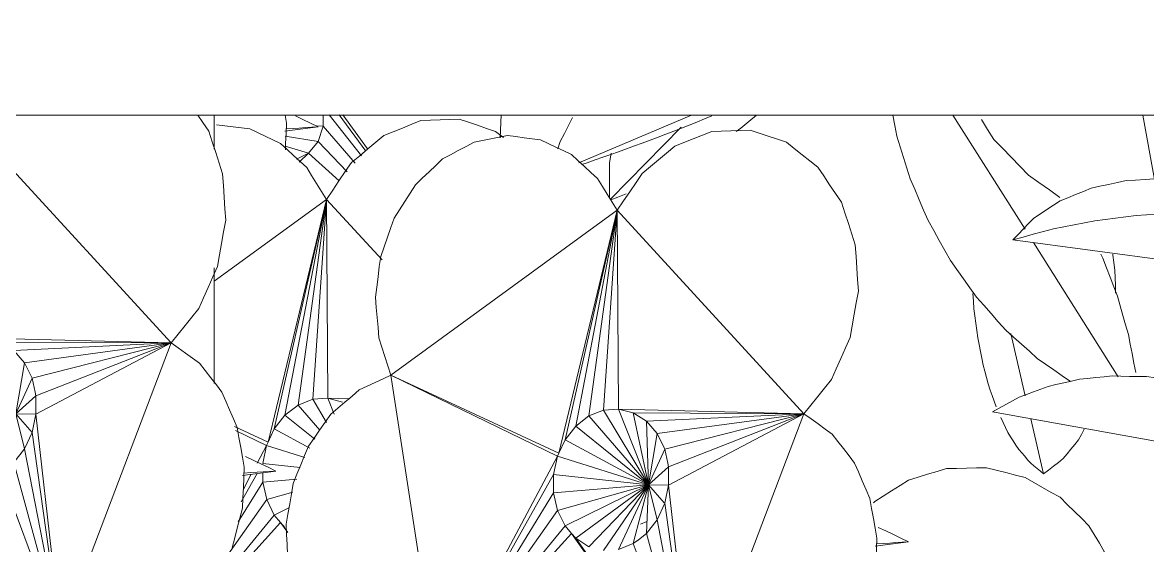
# Model space of a CAD drawing. Header units: metres. Extents: x -18.34 to -13.25, y -25.49 to -16.26.
# Drawn here: x -17.6827 to -17.5496, y -20.9622 to -20.9003 of the extents above; entities that cross this region are included whole.
import ezdxf

# ---------------------------------------------------------------- set-up
doc = ezdxf.new("R2010")
doc.units = ezdxf.units.M
for name, color, linetype, lineweight in [('Importações nas famílias', 7, 'Continuous', 5), ('Quadro estrutural', 7, 'Continuous', 5), ('Vegetação', 7, 'Continuous', 5)]:
    doc.layers.add(name, color=color, linetype=linetype, lineweight=lineweight)

# ---------------------------------------------------------------- blocks, each defined once
blk = doc.blocks.new('Planta_pergolado_12200 - plantas pergolado_skp_Component_17-V2618-Pavimento 02 - Executivo')
at = {"layer": 'Importações nas famílias', "color": 9}
for p, q in [((0.046919, 0.151849), (0.045603, 0.150338)), ((0.060939, 0.142316), (0.06039, 0.145919)), ((0.056471, 0.141601), (0.056658, 0.14529)), ((0.056743, 0.141382), (0.056895, 0.145348)), ((0.057426, 0.140833), (0.057463, 0.14544)), ((0.05845, 0.141262), (0.058292, 0.145574)), ((0.05965, 0.142048), (0.05931, 0.145739)), ((0.05845, 0.141262), (0.05965, 0.142048)), ((0.05965, 0.142048), (0.060939, 0.142316)), ((0.061616, 0.13986), (0.05965, 0.142048)), ((0.062096, 0.14242), (0.060939, 0.142316)), ((0.062099, 0.142075), (0.060939, 0.142316)), ((0.062173, 0.140563), (0.060939, 0.142316)), ((0.057829, 0.140509), (0.05845, 0.141262)), ((0.058883, 0.140894), (0.05845, 0.141262))]:
    blk.add_line(p, q, dxfattribs=at)
blk = doc.blocks.new('Planta_pergolado_12200 - plantas pergolado_skp_Component_16-V2619-Pavimento 02 - Executivo')
blk.add_blockref('Planta_pergolado_12200 - plantas pergolado_skp_Component_17-V2618-Pavimento 02 - Executivo', (0, 0))
blk = doc.blocks.new('Planta_pergolado_12200 - plantas pergolado_skp_-V2620-Pavimento 02 - Executivo')
blk.add_blockref('Planta_pergolado_12200 - plantas pergolado_skp_Component_16-V2619-Pavimento 02 - Executivo', (0, 0))
blk = doc.blocks.new('Planta_pergolado_12200 - plantas pergolado_skp_-V2621-Pavimento 02 - Executivo')
at = {"xscale": 1.254472261797389, "yscale": 1.254472261797389, "zscale": 1.254472261797389, "rotation": 44.99999999999149}
blk.add_blockref('Planta_pergolado_12200 - plantas pergolado_skp_-V2620-Pavimento 02 - Executivo', (0.10194, -0.10235), dxfattribs=at)
blk = doc.blocks.new('Planta_pergolado_12200 - plantas pergolado_skp_-V2622-Pavimento 02 - Executivo')
at = {"rotation": 89.9999999999999}
blk.add_blockref('Planta_pergolado_12200 - plantas pergolado_skp_-V2621-Pavimento 02 - Executivo', (0.69625, 0.01573), dxfattribs=at)
blk = doc.blocks.new('Planta_pergolado_12200 - plantas pergolado_skp_Component_12-V2964-Pavimento 02 - Executivo')
at = {"layer": 'Importações nas famílias', "color": 9}
for p, q in [((-0.03685, 0.18121), (-0.02354, 0.18685)), ((-0.022, 0.18638), (-0.02112, 0.18675)), ((-0.03906, 0.18372), (-0.03936, 0.18286))]:
    blk.add_line(p, q, dxfattribs=at)
at = {"layer": 'Importações nas famílias', "color": 9, "flags": 128}
for points in [[(-0.0376, 0.18654), (-0.03808, 0.1856), (-0.03857, 0.18466), (-0.03906, 0.18372)], [(-0.02565, 0.18493), (-0.02474, 0.18529), (-0.02383, 0.18566), (-0.02291, 0.18602), (-0.022, 0.18638)], [(-0.02936, 0.18352), (-0.02843, 0.18388), (-0.0275, 0.18423), (-0.02658, 0.18458), (-0.02565, 0.18493)], [(-0.03309, 0.18217), (-0.03216, 0.18251), (-0.03123, 0.18285), (-0.03029, 0.18319), (-0.02936, 0.18352)], [(-0.03652, 0.18098), (-0.03588, 0.18121), (-0.03495, 0.18153), (-0.03402, 0.18185), (-0.03309, 0.18217)]]:
    blk.add_lwpolyline(points, dxfattribs=at)
blk = doc.blocks.new('Planta_pergolado_12200 - plantas pergolado_skp_Component_12-V2965-Pavimento 02 - Executivo')
at = {"layer": 'Importações nas famílias', "color": 9, "flags": 128}
for points in [[(0.02652, 0.16851), (0.0264, 0.16939), (0.02629, 0.17027), (0.02627, 0.17038)], [(0.02661, 0.16578), (0.02658, 0.16669), (0.02655, 0.1676), (0.02652, 0.16851)]]:
    blk.add_lwpolyline(points, dxfattribs=at)
blk = doc.blocks.new('Planta_pergolado_12200 - plantas pergolado_skp_Component_16-V2966-Pavimento 02 - Executivo')
for name in ['Planta_pergolado_12200 - plantas pergolado_skp_Component_12-V2964-Pavimento 02 - Executivo', 'Planta_pergolado_12200 - plantas pergolado_skp_Component_12-V2965-Pavimento 02 - Executivo']:
    blk.add_blockref(name, (0, 0))
blk = doc.blocks.new('Planta_pergolado_12200 - plantas pergolado_skp_Component_12-V2999-Pavimento 02 - Executivo')
at = {"layer": 'Importações nas famílias', "color": 9}
for p, q in [((-0.03313, 0.17688), (-0.02478, 0.18542)), ((-0.01828, 0.18489), (-0.01769, 0.18531)), ((-0.03305, 0.18235), (-0.03324, 0.18121))]:
    blk.add_line(p, q, dxfattribs=at)
at = {"layer": 'Importações nas famílias', "color": 9, "flags": 128}
for points in [[(-0.01769, 0.18531), (-0.01677, 0.18608), (-0.01584, 0.18685)], [(-0.03324, 0.18121), (-0.03324, 0.1801), (-0.03324, 0.17899), (-0.03324, 0.17788), (-0.03323, 0.17704)], [(-0.0331, 0.17682), (-0.03226, 0.17715), (-0.03128, 0.17753)]]:
    blk.add_lwpolyline(points, dxfattribs=at)
blk = doc.blocks.new('Planta_pergolado_12200 - plantas pergolado_skp_Component_16-V3002-Pavimento 02 - Executivo')
blk.add_blockref('Planta_pergolado_12200 - plantas pergolado_skp_Component_12-V2999-Pavimento 02 - Executivo', (0, 0))
blk = doc.blocks.new('Planta_pergolado_12200 - plantas pergolado_skp_Component_12-V3008-Pavimento 02 - Executivo')
at = {"layer": 'Importações nas famílias', "color": 9}
for p, q in [((0.0159, 0.17335), (0.00737, 0.18685)), ((0.02693, 0.15589), (0.0169, 0.17177)), ((0.02511, 0.1699), (0.02488, 0.17038))]:
    blk.add_line(p, q, dxfattribs=at)
at = {"layer": 'Importações nas famílias', "color": 9, "flags": 128}
for points in [[(0.00026, 0.18685), (0.0005, 0.18561), (0.00074, 0.18434)], [(0.00074, 0.18434), (0.00114, 0.18308), (0.00153, 0.18182), (0.00192, 0.18055), (0.00232, 0.17929)], [(0.00232, 0.17929), (0.00285, 0.17806), (0.00338, 0.17682), (0.00391, 0.17559), (0.00444, 0.17436)], [(0.00444, 0.17436), (0.0051, 0.17318), (0.00576, 0.17201), (0.00642, 0.17084), (0.00708, 0.16966)], [(0.00708, 0.16966), (0.00785, 0.16858), (0.00862, 0.16749), (0.00939, 0.1664), (0.01016, 0.16532)], [(0.02682, 0.16541), (0.02639, 0.16653), (0.02596, 0.16766), (0.02554, 0.16878), (0.02511, 0.1699)], [(0.01016, 0.16532), (0.01102, 0.16434), (0.01188, 0.16337), (0.01274, 0.16239), (0.01361, 0.16142)], [(0.02812, 0.16089), (0.02779, 0.16202), (0.02747, 0.16315), (0.02714, 0.16428), (0.02682, 0.16541)], [(0.01361, 0.16142), (0.01454, 0.16058), (0.01548, 0.15974), (0.01641, 0.1589), (0.01735, 0.15806)], [(0.02899, 0.15638), (0.02877, 0.15751), (0.02855, 0.15864), (0.02833, 0.15976), (0.02812, 0.16089)], [(0.01735, 0.15806), (0.01833, 0.15738), (0.01932, 0.15669), (0.02031, 0.15601), (0.02129, 0.15532)]]:
    blk.add_lwpolyline(points, dxfattribs=at)
blk = doc.blocks.new('Planta_pergolado_12200 - plantas pergolado_skp_Component_16-V3009-Pavimento 02 - Executivo')
blk.add_blockref('Planta_pergolado_12200 - plantas pergolado_skp_Component_12-V3008-Pavimento 02 - Executivo', (0, 0))
blk = doc.blocks.new('Planta_pergolado_12200 - plantas pergolado_skp_-V3010-Pavimento 02 - Executivo')
for name in ['Planta_pergolado_12200 - plantas pergolado_skp_Component_16-V3002-Pavimento 02 - Executivo', 'Planta_pergolado_12200 - plantas pergolado_skp_Component_16-V3009-Pavimento 02 - Executivo']:
    blk.add_blockref(name, (0, 0))
blk = doc.blocks.new('Planta_pergolado_12200 - plantas pergolado_skp_-V3011-Pavimento 02 - Executivo')
for name in ['Planta_pergolado_12200 - plantas pergolado_skp_-V3010-Pavimento 02 - Executivo', 'Planta_pergolado_12200 - plantas pergolado_skp_Component_16-V2966-Pavimento 02 - Executivo']:
    blk.add_blockref(name, (0, 0))
blk = doc.blocks.new('Planta_pergolado_12200 - plantas pergolado_skp_Component_12-V781-Pavimento 02 - Executivo')
at = {"layer": 'Importações nas famílias', "color": 9}
for p, q in [((0.01657, -0.15091), (0.01809, -0.14441)), ((0.01421, -0.16102), (0.01593, -0.15365))]:
    blk.add_line(p, q, dxfattribs=at)
at = {"layer": 'Importações nas famílias', "color": 9, "flags": 128}
for points in [[(0.01657, -0.14566), (0.01695, -0.14535), (0.01733, -0.14504), (0.01771, -0.14472), (0.01809, -0.14441)], [(0.01809, -0.14441), (0.01867, -0.14486), (0.01926, -0.14531), (0.01984, -0.14576), (0.02042, -0.14621)], [(0.01515, -0.1473), (0.01551, -0.14689), (0.01586, -0.14648), (0.01621, -0.14607), (0.01657, -0.14566)], [(0.02042, -0.14621), (0.02087, -0.14676), (0.02133, -0.14731), (0.02179, -0.14787), (0.02224, -0.14842)], [(0.01387, -0.1493), (0.01419, -0.1488), (0.01451, -0.1483), (0.01483, -0.1478), (0.01515, -0.1473)], [(0.02224, -0.14842), (0.02256, -0.14907), (0.02288, -0.14971)], [(0.01302, -0.15107), (0.0133, -0.15048), (0.01359, -0.14989), (0.01387, -0.1493)], [(0.01176, -0.15432), (0.012, -0.15366), (0.01225, -0.15299), (0.01249, -0.15232)], [(0.01094, -0.15728), (0.01115, -0.15654), (0.01135, -0.1558), (0.01155, -0.15506), (0.01176, -0.15432)], [(0.01031, -0.1605), (0.01047, -0.1597), (0.01063, -0.15889), (0.01079, -0.15809), (0.01094, -0.15728)], [(0.00986, -0.16394), (0.00997, -0.16308), (0.01009, -0.16222), (0.0102, -0.16136), (0.01031, -0.1605)], [(0.00973, -0.16575), (0.0098, -0.16485), (0.00986, -0.16394)]]:
    blk.add_lwpolyline(points, dxfattribs=at)
blk = doc.blocks.new('Planta_pergolado_12200 - plantas pergolado_skp_Component_17-V3023-Pavimento 02 - Executivo')
at = {"layer": 'Importações nas famílias', "color": 9}
blk.add_line((-0.00202, 0.14099), (-0.00188, 0.14115), dxfattribs=at)
at = {"layer": 'Importações nas famílias', "color": 9, "flags": 128}
for points in [[(0.00213, 0.14367), (0.00325, 0.14401), (0.00438, 0.14435), (0.00551, 0.14469), (0.00663, 0.14503)], [(0.00663, 0.14503), (0.00781, 0.14505), (0.00898, 0.14508), (0.01016, 0.14511), (0.01133, 0.14513)], [(0.01133, 0.14513), (0.01248, 0.14484), (0.01362, 0.14455), (0.01477, 0.14426), (0.01591, 0.14397)], [(0.01591, 0.14397), (0.01694, 0.14339), (0.01798, 0.1428), (0.01901, 0.14222), (0.02004, 0.14163)], [(-0.00188, 0.14115), (-0.00088, 0.14178), (0.00012, 0.14241), (0.00112, 0.14304), (0.00213, 0.14367)], [(0.02004, 0.14163), (0.0209, 0.14079), (0.02175, 0.13995), (0.02261, 0.13911), (0.02346, 0.13827)], [(0.02346, 0.13827), (0.02408, 0.13723), (0.02469, 0.13619), (0.02531, 0.13515), (0.02592, 0.13411)]]:
    blk.add_lwpolyline(points, dxfattribs=at)
blk = doc.blocks.new('Planta_pergolado_12200 - plantas pergolado_skp_Component_16-V3024-Pavimento 02 - Executivo')
at = {"extrusion": (0, 0, -1), "zscale": -1, "rotation": 180}
blk.add_blockref('Planta_pergolado_12200 - plantas pergolado_skp_Component_12-V781-Pavimento 02 - Executivo', (0, 0), dxfattribs=at)
blk.add_blockref('Planta_pergolado_12200 - plantas pergolado_skp_Component_17-V3023-Pavimento 02 - Executivo', (0, 0))
blk = doc.blocks.new('Planta_pergolado_12200 - plantas pergolado_skp_-V3068-Pavimento 02 - Executivo')
blk.add_blockref('Planta_pergolado_12200 - plantas pergolado_skp_Component_16-V3024-Pavimento 02 - Executivo', (0, 0))
blk = doc.blocks.new('Planta_pergolado_12200 - plantas pergolado_skp_-V3129-Pavimento 02 - Executivo')
for name in ['Planta_pergolado_12200 - plantas pergolado_skp_-V3011-Pavimento 02 - Executivo', 'Planta_pergolado_12200 - plantas pergolado_skp_-V3068-Pavimento 02 - Executivo']:
    blk.add_blockref(name, (0, 0))
blk = doc.blocks.new('Planta_pergolado_12200 - plantas pergolado_skp_Component_17-V3137-Pavimento 02 - Executivo')
at = {"layer": 'Importações nas famílias', "color": 9}
for p, q in [((-0.04671, 0.1849), (-0.04578, 0.18417)), ((-0.06672, 0.17687), (-0.08, 0.16719)), ((-0.07361, 0.14816), (-0.06672, 0.17687)), ((-0.07289, 0.14972), (-0.06672, 0.17687)), ((-0.07162, 0.15135), (-0.06672, 0.17687)), ((-0.07007, 0.15254), (-0.06672, 0.17687)), ((-0.06834, 0.15322), (-0.06672, 0.17687)), ((-0.06672, 0.17687), (-0.06014, 0.1697)), ((-0.06655, 0.15335), (-0.06672, 0.17687)), ((-0.07007, 0.15254), (-0.06834, 0.15322)), ((-0.06834, 0.15322), (-0.06655, 0.15335)), ((-0.0667, 0.15049), (-0.06834, 0.15322)), ((-0.06393, 0.15328), (-0.06655, 0.15335)), ((-0.06482, 0.1529), (-0.06655, 0.15335)), ((-0.06581, 0.15147), (-0.06655, 0.15335)), ((-0.07162, 0.15135), (-0.07007, 0.15254)), ((-0.06751, 0.14958), (-0.07007, 0.15254)), ((-0.07289, 0.14972), (-0.07162, 0.15135)), ((-0.0681, 0.1485), (-0.07162, 0.15135)), ((-0.07758, 0.15), (-0.07361, 0.14816)), ((-0.07379, 0.14776), (-0.07745, 0.14955)), ((-0.07361, 0.14816), (-0.07289, 0.14972)), ((-0.06868, 0.14744), (-0.07289, 0.14972)), ((-0.07489, 0.14568), (-0.07379, 0.14776)), ((-0.07425, 0.14562), (-0.07379, 0.14776)), ((-0.07379, 0.14776), (-0.07361, 0.14816)), ((-0.06927, 0.14635), (-0.07379, 0.14776)), ((-0.06984, 0.14514), (-0.07425, 0.14562)), ((-0.07679, 0.14108), (-0.0749, 0.14446)), ((-0.07658, 0.14253), (-0.0756, 0.14437)), ((-0.07425, 0.14344), (-0.07425, 0.14454)), ((-0.07023, 0.14378), (-0.07425, 0.14344)), ((-0.07425, 0.14344), (-0.07715, 0.13873)), ((-0.07378, 0.14136), (-0.07425, 0.14344)), ((-0.07378, 0.14136), (-0.07857, 0.13454)), ((-0.07067, 0.14224), (-0.07378, 0.14136)), ((-0.07289, 0.13953), (-0.07378, 0.14136)), ((-0.07109, 0.14041), (-0.07289, 0.13953)), ((-0.07289, 0.13953), (-0.08, 0.13087)), ((-0.07213, 0.13865), (-0.08, 0.12997)), ((-0.07213, 0.13865), (-0.07289, 0.13953)), ((-0.07162, 0.13807), (-0.07213, 0.13865)), ((-0.07128, 0.13746), (-0.07213, 0.13865))]:
    blk.add_line(p, q, dxfattribs=at)
at = {"layer": 'Importações nas famílias', "color": 9, "flags": 128}
for points in [[(-0.05554, 0.18619), (-0.05441, 0.18623), (-0.05327, 0.18627), (-0.05214, 0.18631), (-0.05101, 0.18635)], [(-0.05101, 0.18635), (-0.04993, 0.18599), (-0.04886, 0.18563), (-0.04778, 0.18527), (-0.04671, 0.1849)], [(-0.0797, 0.1857), (-0.07872, 0.18557), (-0.07774, 0.18545), (-0.07675, 0.18533), (-0.07577, 0.1852)], [(-0.07577, 0.1852), (-0.07487, 0.18477), (-0.07396, 0.18434), (-0.07305, 0.18391), (-0.07214, 0.18348)], [(-0.05991, 0.18443), (-0.05882, 0.18487), (-0.05772, 0.18531), (-0.05663, 0.18575), (-0.05554, 0.18619)], [(-0.06374, 0.18124), (-0.06278, 0.18204), (-0.06183, 0.18284), (-0.06087, 0.18363), (-0.05991, 0.18443)], [(-0.07214, 0.18348), (-0.07137, 0.18277), (-0.0706, 0.18206), (-0.06983, 0.18135), (-0.06905, 0.18063)], [(-0.06672, 0.17687), (-0.06597, 0.17796), (-0.06523, 0.17905), (-0.06449, 0.18015), (-0.06374, 0.18124)], [(-0.06905, 0.18063), (-0.06847, 0.17969), (-0.06789, 0.17875), (-0.0673, 0.17781), (-0.06672, 0.17687)]]:
    blk.add_lwpolyline(points, dxfattribs=at)
blk = doc.blocks.new('Planta_pergolado_12200 - plantas pergolado_skp_Component_16-V3138-Pavimento 02 - Executivo')
blk.add_blockref('Planta_pergolado_12200 - plantas pergolado_skp_Component_17-V3137-Pavimento 02 - Executivo', (0, 0))
blk = doc.blocks.new('Planta_pergolado_12200 - plantas pergolado_skp_Component_12-V973-Pavimento 02 - Executivo')
at = {"layer": 'Importações nas famílias', "color": 9}
for p, q in [((-0.07271, -0.14474), (-0.07664, -0.14423)), ((-0.0765, -0.1445), (-0.07565, -0.14457)), ((-0.10364, -0.14716), (-0.10438, -0.14685))]:
    blk.add_line(p, q, dxfattribs=at)
at = {"layer": 'Importações nas famílias', "color": 9, "flags": 128}
for points in [[(-0.07271, -0.14474), (-0.0736, -0.14518), (-0.07449, -0.14561), (-0.07539, -0.14604), (-0.07628, -0.14647)], [(-0.07565, -0.14457), (-0.07491, -0.14461), (-0.07418, -0.14466), (-0.07344, -0.1447), (-0.07271, -0.14474)]]:
    blk.add_lwpolyline(points, dxfattribs=at)
blk = doc.blocks.new('Planta_pergolado_12200 - plantas pergolado_skp_Component_17-V3145-Pavimento 02 - Executivo')
at = {"layer": 'Importações nas famílias', "color": 9}
for p, q in [((-0.10715, 0.18397), (-0.08506, 0.15991)), ((-0.08506, 0.15991), (-0.10698, 0.16045)), ((-0.10525, 0.16), (-0.08506, 0.15991)), ((-0.1037, 0.15901), (-0.08506, 0.15991)), ((-0.08506, 0.15991), (-0.10243, 0.15755)), ((-0.08506, 0.15991), (-0.10153, 0.15572)), ((-0.10107, 0.15145), (-0.08506, 0.15991)), ((-0.10107, 0.15364), (-0.08506, 0.15991)), ((-0.09816, 0.12552), (-0.08506, 0.15991)), ((-0.10243, 0.15755), (-0.1037, 0.15901)), ((-0.10346, 0.1515), (-0.10243, 0.15755)), ((-0.10153, 0.15572), (-0.10243, 0.15755)), ((-0.10346, 0.1515), (-0.10153, 0.15572)), ((-0.10116, 0.15406), (-0.10153, 0.15572)), ((-0.10107, 0.15364), (-0.10346, 0.1515)), ((-0.10116, 0.15406), (-0.10107, 0.15364)), ((-0.10107, 0.15364), (-0.10107, 0.15145)), ((-0.10346, 0.1515), (-0.10243, 0.14736)), ((-0.10346, 0.1515), (-0.10153, 0.14931)), ((-0.10346, 0.1515), (-0.10107, 0.15145)), ((-0.10107, 0.15145), (-0.10153, 0.14931)), ((-0.10107, 0.15145), (-0.09816, 0.12552)), ((-0.10153, 0.14931), (-0.10243, 0.14736)), ((-0.09816, 0.12552), (-0.10153, 0.14931)), ((-0.10243, 0.14736), (-0.1037, 0.14573)), ((-0.09816, 0.12552), (-0.10243, 0.14736)), ((-0.09816, 0.12552), (-0.1037, 0.14573)), ((-0.09816, 0.12552), (-0.10393, 0.14099))]:
    blk.add_line(p, q, dxfattribs=at)
at = {"layer": 'Importações nas famílias', "color": 9, "flags": 128}
for points in [[(-0.08193, 0.18685), (-0.08133, 0.18596), (-0.08064, 0.18492)], [(-0.08064, 0.18492), (-0.08022, 0.18366), (-0.07981, 0.1824), (-0.0794, 0.18114), (-0.07899, 0.17988)], [(-0.07899, 0.17988), (-0.0789, 0.17851), (-0.07881, 0.17714), (-0.07872, 0.17577), (-0.07863, 0.1744)], [(-0.07863, 0.1744), (-0.07888, 0.17303), (-0.07912, 0.17167), (-0.07936, 0.1703), (-0.0796, 0.16894)], [(-0.0796, 0.16894), (-0.08015, 0.16769), (-0.0807, 0.16645), (-0.08125, 0.16521), (-0.08181, 0.16397)], [(-0.08181, 0.16397), (-0.08262, 0.16295), (-0.08343, 0.16194), (-0.08425, 0.16092), (-0.08506, 0.15991)], [(-0.08506, 0.15991), (-0.08423, 0.1593), (-0.08339, 0.1587), (-0.08256, 0.15809), (-0.08173, 0.15749)], [(-0.08173, 0.15749), (-0.08106, 0.15664), (-0.0804, 0.15578), (-0.07973, 0.15492), (-0.07907, 0.15407)], [(-0.07907, 0.15407), (-0.07862, 0.15302), (-0.07817, 0.15197), (-0.07772, 0.15092), (-0.07726, 0.14987)], [(-0.07726, 0.14987), (-0.07706, 0.1487), (-0.07685, 0.14753), (-0.07664, 0.14636), (-0.07644, 0.14519)], [(-0.07644, 0.14519), (-0.07649, 0.14398), (-0.07654, 0.14276), (-0.07659, 0.14155), (-0.07664, 0.14034)], [(-0.07664, 0.14034), (-0.07695, 0.13917), (-0.07726, 0.13799), (-0.07756, 0.13682), (-0.07787, 0.13565)]]:
    blk.add_lwpolyline(points, dxfattribs=at)
blk = doc.blocks.new('Planta_pergolado_12200 - plantas pergolado_skp_Component_16-V3146-Pavimento 02 - Executivo')
blk.add_blockref('Planta_pergolado_12200 - plantas pergolado_skp_Component_17-V3145-Pavimento 02 - Executivo', (0, 0))
at = {"extrusion": (0, 0, -1), "zscale": -1, "rotation": 180}
blk.add_blockref('Planta_pergolado_12200 - plantas pergolado_skp_Component_12-V973-Pavimento 02 - Executivo', (0, 0), dxfattribs=at)
blk = doc.blocks.new('Planta_pergolado_12200 - plantas pergolado_skp_Component_12-V3147-Pavimento 02 - Executivo')
at = {"layer": 'Importações nas famílias', "color": 9}
for p, q in [((-0.06771, 0.18545), (-0.07164, 0.18493)), ((-0.0715, 0.1852), (-0.07065, 0.18527))]:
    blk.add_line(p, q, dxfattribs=at)
at = {"layer": 'Importações nas famílias', "color": 9, "flags": 128}
for points in [[(-0.06771, 0.18545), (-0.0686, 0.18588), (-0.06949, 0.18631), (-0.07039, 0.18674)], [(-0.07065, 0.18527), (-0.06992, 0.18531), (-0.06918, 0.18536), (-0.06844, 0.1854), (-0.06771, 0.18545)]]:
    blk.add_lwpolyline(points, dxfattribs=at)
blk = doc.blocks.new('Planta_pergolado_12200 - plantas pergolado_skp_Component_17-V3148-Pavimento 02 - Executivo')
at = {"layer": 'Importações nas famílias', "color": 9}
blk.add_line((-0.07161, 0.18685), (-0.07144, 0.18589), dxfattribs=at)
at = {"layer": 'Importações nas famílias', "color": 9, "flags": 128}
blk.add_lwpolyline([(-0.07144, 0.18589), (-0.07149, 0.18468), (-0.07154, 0.18347), (-0.07157, 0.18272)], dxfattribs=at)
blk = doc.blocks.new('Planta_pergolado_12200 - plantas pergolado_skp_Component_16-V3149-Pavimento 02 - Executivo')
for name in ['Planta_pergolado_12200 - plantas pergolado_skp_Component_12-V3147-Pavimento 02 - Executivo', 'Planta_pergolado_12200 - plantas pergolado_skp_Component_17-V3148-Pavimento 02 - Executivo']:
    blk.add_blockref(name, (0, 0))
blk = doc.blocks.new('Planta_pergolado_12200 - plantas pergolado_skp_Component_17-V3153-Pavimento 02 - Executivo')
at = {"layer": 'Importações nas famílias', "color": 9}
for p, q in [((-0.03233, 0.17559), (-0.05908, 0.15608)), ((-0.03922, 0.14687), (-0.03233, 0.17559)), ((-0.0385, 0.14843), (-0.03233, 0.17559)), ((-0.03724, 0.15006), (-0.03233, 0.17559)), ((-0.03568, 0.15126), (-0.03233, 0.17559)), ((-0.03395, 0.15194), (-0.03233, 0.17559)), ((-0.03233, 0.17559), (-0.01024, 0.15152)), ((-0.03216, 0.15206), (-0.03233, 0.17559)), ((-0.05908, 0.15608), (-0.05352, 0.11996)), ((-0.0394, 0.14648), (-0.05908, 0.15608)), ((-0.05908, 0.15608), (-0.03922, 0.14687)), ((-0.03568, 0.15126), (-0.03395, 0.15194)), ((-0.03395, 0.15194), (-0.03216, 0.15206)), ((-0.02864, 0.14311), (-0.03395, 0.15194)), ((-0.01024, 0.15152), (-0.03216, 0.15206)), ((-0.03043, 0.15161), (-0.03216, 0.15206)), ((-0.02864, 0.14311), (-0.03216, 0.15206)), ((-0.03724, 0.15006), (-0.03568, 0.15126)), ((-0.02864, 0.14311), (-0.03568, 0.15126)), ((-0.02888, 0.15062), (-0.03043, 0.15161)), ((-0.03043, 0.15161), (-0.01024, 0.15152)), ((-0.02864, 0.14311), (-0.03043, 0.15161)), ((-0.02888, 0.15062), (-0.01024, 0.15152)), ((-0.02761, 0.14916), (-0.02888, 0.15062)), ((-0.02864, 0.14311), (-0.02888, 0.15062)), ((-0.01024, 0.15152), (-0.02761, 0.14916)), ((-0.01024, 0.15152), (-0.02671, 0.14733)), ((-0.02625, 0.14307), (-0.01024, 0.15152)), ((-0.02625, 0.14525), (-0.01024, 0.15152)), ((-0.02334, 0.11714), (-0.01024, 0.15152)), ((-0.0385, 0.14843), (-0.03724, 0.15006)), ((-0.02864, 0.14311), (-0.03724, 0.15006)), ((-0.02864, 0.14311), (-0.02761, 0.14916)), ((-0.02671, 0.14733), (-0.02761, 0.14916)), ((-0.03922, 0.14687), (-0.0385, 0.14843)), ((-0.02864, 0.14311), (-0.0385, 0.14843)), ((-0.05352, 0.11996), (-0.0394, 0.14648)), ((-0.03986, 0.14434), (-0.0394, 0.14648)), ((-0.0394, 0.14648), (-0.03922, 0.14687)), ((-0.02864, 0.14311), (-0.0394, 0.14648)), ((-0.02864, 0.14311), (-0.02671, 0.14733)), ((-0.02634, 0.14567), (-0.02671, 0.14733)), ((-0.02625, 0.14525), (-0.02864, 0.14311)), ((-0.02634, 0.14567), (-0.02625, 0.14525)), ((-0.02625, 0.14525), (-0.02625, 0.14307)), ((-0.05352, 0.11996), (-0.03986, 0.14434)), ((-0.02864, 0.14311), (-0.03986, 0.14434)), ((-0.03986, 0.14215), (-0.03986, 0.14434)), ((-0.02864, 0.14311), (-0.03986, 0.14215)), ((-0.02864, 0.14311), (-0.0394, 0.14007)), ((-0.02864, 0.14311), (-0.0385, 0.13824)), ((-0.03723, 0.13678), (-0.02864, 0.14311)), ((-0.02864, 0.14311), (-0.03568, 0.13579)), ((-0.03395, 0.13534), (-0.02864, 0.14311)), ((-0.03216, 0.13546), (-0.02864, 0.14311)), ((-0.02864, 0.14311), (-0.03043, 0.13615)), ((-0.02888, 0.13734), (-0.02864, 0.14311)), ((-0.02864, 0.14311), (-0.02761, 0.13897)), ((-0.02864, 0.14311), (-0.02677, 0.14099)), ((-0.02864, 0.14311), (-0.02625, 0.14307)), ((-0.02625, 0.14307), (-0.02671, 0.14092)), ((-0.02625, 0.14307), (-0.02334, 0.11714)), ((-0.03986, 0.14215), (-0.05352, 0.11996)), ((-0.0394, 0.14007), (-0.03986, 0.14215)), ((-0.0394, 0.14007), (-0.05352, 0.11996)), ((-0.0385, 0.13824), (-0.0394, 0.14007)), ((-0.02671, 0.14092), (-0.02761, 0.13897)), ((-0.02334, 0.11714), (-0.02671, 0.14092)), ((-0.02761, 0.13897), (-0.02888, 0.13734)), ((-0.02334, 0.11714), (-0.02761, 0.13897)), ((-0.0385, 0.13824), (-0.05352, 0.11996)), ((-0.03774, 0.13737), (-0.05352, 0.11996)), ((-0.03774, 0.13737), (-0.0385, 0.13824)), ((-0.03723, 0.13678), (-0.03774, 0.13737)), ((-0.02334, 0.11714), (-0.03774, 0.13737)), ((-0.02888, 0.13734), (-0.02981, 0.13662)), ((-0.02334, 0.11714), (-0.02888, 0.13734)), ((-0.03568, 0.13579), (-0.03723, 0.13678)), ((-0.02334, 0.11714), (-0.03723, 0.13678)), ((-0.03043, 0.13615), (-0.03216, 0.13546)), ((-0.02981, 0.13662), (-0.03043, 0.13615)), ((-0.02334, 0.11714), (-0.03043, 0.13615))]:
    blk.add_line(p, q, dxfattribs=at)
at = {"layer": 'Importações nas famílias', "color": 9, "flags": 128}
for points in [[(-0.02115, 0.1849), (-0.02002, 0.18494), (-0.01889, 0.18498), (-0.01775, 0.18502), (-0.01662, 0.18506)], [(-0.01662, 0.18506), (-0.01555, 0.1847), (-0.01447, 0.18434), (-0.01339, 0.18398), (-0.01232, 0.18362)], [(-0.05297, 0.18166), (-0.05204, 0.18215), (-0.05112, 0.18265), (-0.05019, 0.18314), (-0.04926, 0.18364)], [(-0.04926, 0.18364), (-0.04827, 0.18383), (-0.04729, 0.18403), (-0.0463, 0.18422), (-0.04531, 0.18441)], [(-0.04531, 0.18441), (-0.04433, 0.18429), (-0.04335, 0.18416), (-0.04237, 0.18404), (-0.04139, 0.18392)], [(-0.04139, 0.18392), (-0.04048, 0.18349), (-0.03957, 0.18305), (-0.03866, 0.18262), (-0.03775, 0.18219)], [(-0.02552, 0.18315), (-0.02443, 0.18359), (-0.02334, 0.18402), (-0.02224, 0.18446), (-0.02115, 0.1849)], [(-0.01232, 0.18362), (-0.01139, 0.18289), (-0.01047, 0.18215), (-0.00954, 0.18142), (-0.00861, 0.18069)], [(-0.02936, 0.17995), (-0.0284, 0.18075), (-0.02744, 0.18155), (-0.02648, 0.18235), (-0.02552, 0.18315)], [(-0.05619, 0.17859), (-0.05538, 0.17936), (-0.05458, 0.18012), (-0.05377, 0.18089), (-0.05297, 0.18166)], [(-0.03775, 0.18219), (-0.03698, 0.18148), (-0.03621, 0.18077), (-0.03544, 0.18006), (-0.03467, 0.17935)], [(-0.03233, 0.17559), (-0.03159, 0.17668), (-0.03084, 0.17777), (-0.0301, 0.17886), (-0.02936, 0.17995)], [(-0.00861, 0.18069), (-0.00791, 0.17965), (-0.00721, 0.17861), (-0.00651, 0.17757), (-0.00582, 0.17653)], [(-0.05869, 0.17466), (-0.05806, 0.17564), (-0.05744, 0.17663), (-0.05681, 0.17761), (-0.05619, 0.17859)], [(-0.03467, 0.17935), (-0.03408, 0.17841), (-0.0335, 0.17747), (-0.03291, 0.17653), (-0.03233, 0.17559)], [(-0.00582, 0.17653), (-0.0054, 0.17527), (-0.00499, 0.17401), (-0.00458, 0.17275), (-0.00417, 0.17149)], [(-0.0603, 0.17012), (-0.0599, 0.17126), (-0.05949, 0.17239), (-0.05909, 0.17353), (-0.05869, 0.17466)], [(-0.00417, 0.17149), (-0.00408, 0.17012), (-0.00399, 0.16875), (-0.0039, 0.16738), (-0.00381, 0.16601)], [(-0.06092, 0.1653), (-0.06077, 0.1665), (-0.06061, 0.16771), (-0.06046, 0.16892), (-0.0603, 0.17012)], [(-0.0605, 0.16051), (-0.06061, 0.1617), (-0.06071, 0.1629), (-0.06082, 0.1641), (-0.06092, 0.1653)], [(-0.00381, 0.16601), (-0.00406, 0.16465), (-0.0043, 0.16328), (-0.00454, 0.16191), (-0.00478, 0.16055)], [(-0.05908, 0.15608), (-0.05944, 0.15719), (-0.05979, 0.15829), (-0.06015, 0.1594), (-0.0605, 0.16051)], [(-0.00478, 0.16055), (-0.00533, 0.15931), (-0.00588, 0.15806), (-0.00643, 0.15682), (-0.00699, 0.15558)], [(-0.06286, 0.15433), (-0.06191, 0.15477), (-0.06097, 0.1552), (-0.06002, 0.15564), (-0.05908, 0.15608)], [(-0.06619, 0.15147), (-0.06536, 0.15218), (-0.06452, 0.1529), (-0.06369, 0.15361), (-0.06286, 0.15433)], [(-0.00699, 0.15558), (-0.0078, 0.15456), (-0.00861, 0.15355), (-0.00943, 0.15253), (-0.01024, 0.15152)], [(-0.06885, 0.14769), (-0.06818, 0.14863), (-0.06752, 0.14958), (-0.06685, 0.15052), (-0.06619, 0.15147)], [(-0.01024, 0.15152), (-0.00941, 0.15091), (-0.00858, 0.15031), (-0.00774, 0.14971), (-0.00691, 0.1491)], [(-0.00691, 0.1491), (-0.00624, 0.14825), (-0.00558, 0.14739), (-0.00491, 0.14654), (-0.00425, 0.14568)], [(-0.07065, 0.14325), (-0.0702, 0.14436), (-0.06975, 0.14547), (-0.0693, 0.14658), (-0.06885, 0.14769)], [(-0.00425, 0.14568), (-0.0038, 0.14463), (-0.00335, 0.14358), (-0.0029, 0.14253), (-0.00244, 0.14148)], [(-0.07148, 0.13846), (-0.07127, 0.13965), (-0.07106, 0.14085), (-0.07086, 0.14205), (-0.07065, 0.14325)], [(-0.00244, 0.14148), (-0.00224, 0.14031), (-0.00203, 0.13914), (-0.00182, 0.13797), (-0.00162, 0.1368)], [(-0.07127, 0.13363), (-0.07132, 0.13484), (-0.07137, 0.13604), (-0.07142, 0.13725), (-0.07148, 0.13846)], [(-0.00162, 0.1368), (-0.00167, 0.13559), (-0.00172, 0.13437), (-0.00177, 0.13316), (-0.00182, 0.13195)]]:
    blk.add_lwpolyline(points, dxfattribs=at)
blk = doc.blocks.new('Planta_pergolado_12200 - plantas pergolado_skp_Component_16-V3154-Pavimento 02 - Executivo')
blk.add_blockref('Planta_pergolado_12200 - plantas pergolado_skp_Component_17-V3153-Pavimento 02 - Executivo', (0, 0))
at = {"extrusion": (0, 0, -1), "zscale": -1, "rotation": 180}
blk.add_blockref('Planta_pergolado_12200 - plantas pergolado_skp_Component_12-V973-Pavimento 02 - Executivo', (-0.07482, -0.00839), dxfattribs=at)
blk = doc.blocks.new('Planta_pergolado_12200 - plantas pergolado_skp_-V3169-Pavimento 02 - Executivo')
for name in ['Planta_pergolado_12200 - plantas pergolado_skp_Component_16-V3146-Pavimento 02 - Executivo', 'Planta_pergolado_12200 - plantas pergolado_skp_Component_16-V3138-Pavimento 02 - Executivo', 'Planta_pergolado_12200 - plantas pergolado_skp_Component_16-V3149-Pavimento 02 - Executivo', 'Planta_pergolado_12200 - plantas pergolado_skp_Component_16-V3154-Pavimento 02 - Executivo']:
    blk.add_blockref(name, (0, 0))
blk = doc.blocks.new('Planta_pergolado_12200 - plantas pergolado_skp_Component_12-V1348-Pavimento 02 - Executivo')
at = {"layer": 'Importações nas famílias', "color": 9}
blk.add_line((0.01446, -0.17209), (0.06508, -0.16532), dxfattribs=at)
at = {"layer": 'Importações nas famílias', "color": 9, "flags": 128}
for points in [[(0.06235, -0.16762), (0.06303, -0.16705), (0.06371, -0.16647), (0.0644, -0.1659), (0.06508, -0.16532)], [(0.05921, -0.16966), (0.05999, -0.16915), (0.06078, -0.16864), (0.06156, -0.16813), (0.06235, -0.16762)], [(0.06371, -0.16649), (0.06308, -0.16704), (0.06208, -0.16789), (0.06108, -0.16875)], [(0.06108, -0.16875), (0.05997, -0.16951), (0.05887, -0.17028), (0.05777, -0.17104), (0.05667, -0.17181)], [(0.05568, -0.1714), (0.05656, -0.17096), (0.05744, -0.17053), (0.05833, -0.17009), (0.05921, -0.16966)], [(0.05183, -0.17283), (0.05279, -0.17248), (0.05375, -0.17212), (0.05472, -0.17176), (0.05568, -0.1714)], [(0.01694, -0.17465), (0.01632, -0.17401), (0.0157, -0.17337), (0.01508, -0.17273), (0.01446, -0.17209)], [(0.01446, -0.17209), (0.01567, -0.17241), (0.01687, -0.17274), (0.01807, -0.17306), (0.01928, -0.17338)], [(0.04767, -0.17395), (0.04871, -0.17367), (0.04975, -0.17339), (0.05079, -0.17311), (0.05183, -0.17283)], [(0.05667, -0.17181), (0.05549, -0.17246), (0.05431, -0.17311), (0.05313, -0.17376), (0.05196, -0.17442)], [(0.01928, -0.17338), (0.0205, -0.17362), (0.02172, -0.17386), (0.02294, -0.1741), (0.02416, -0.17434)], [(0.04327, -0.17472), (0.04437, -0.17453), (0.04547, -0.17433), (0.04657, -0.17414), (0.04767, -0.17395)], [(0.02005, -0.1767), (0.01927, -0.17619), (0.01849, -0.17568), (0.01772, -0.17516), (0.01694, -0.17465)], [(0.02416, -0.17434), (0.02538, -0.1745), (0.02661, -0.17465), (0.02783, -0.1748), (0.02905, -0.17496)], [(0.02905, -0.17496), (0.03027, -0.17503), (0.03148, -0.1751), (0.03269, -0.17516), (0.03391, -0.17523)], [(0.03391, -0.17523), (0.03509, -0.17521), (0.03628, -0.17519), (0.03747, -0.17517), (0.03866, -0.17515)], [(0.03866, -0.17515), (0.03981, -0.17504), (0.04096, -0.17494), (0.04211, -0.17483), (0.04327, -0.17472)], [(0.05196, -0.17442), (0.05073, -0.17494), (0.04951, -0.17547), (0.04828, -0.17599), (0.04706, -0.17652)], [(0.02371, -0.17819), (0.0228, -0.17782), (0.02188, -0.17745), (0.02096, -0.17707), (0.02005, -0.1767)], [(0.04706, -0.17652), (0.04581, -0.17691), (0.04457, -0.17729), (0.04332, -0.17768), (0.04208, -0.17807)], [(0.02785, -0.17909), (0.02682, -0.17886), (0.02578, -0.17864), (0.02475, -0.17842), (0.02371, -0.17819)], [(0.04208, -0.17807), (0.04084, -0.17831), (0.03961, -0.17855), (0.03838, -0.17879), (0.03714, -0.17902)], [(0.03236, -0.17937), (0.03123, -0.1793), (0.03011, -0.17923), (0.02898, -0.17916), (0.02785, -0.17909)], [(0.03714, -0.17902), (0.03595, -0.17911), (0.03475, -0.1792), (0.03356, -0.17928), (0.03236, -0.17937)]]:
    blk.add_lwpolyline(points, dxfattribs=at)
blk = doc.blocks.new('Planta_pergolado_12200 - plantas pergolado_skp_Component_12-V1349-Pavimento 02 - Executivo')
at = {"layer": 'Importações nas famílias', "color": 9}
for p, q in [((0.01205, -0.15173), (0.05936, -0.14319)), ((0.0381, -0.15472), (0.03684, -0.15478))]:
    blk.add_line(p, q, dxfattribs=at)
at = {"layer": 'Importações nas famílias', "color": 9, "flags": 128}
for points in [[(0.05546, -0.14619), (0.05643, -0.14544), (0.05741, -0.14469), (0.05838, -0.14394), (0.05936, -0.14319)], [(0.05936, -0.14319), (0.05912, -0.14381), (0.05888, -0.14442), (0.05864, -0.14504), (0.0584, -0.14566)], [(0.05139, -0.14883), (0.05241, -0.14817), (0.05342, -0.14751), (0.05444, -0.14685), (0.05546, -0.14619)], [(0.0584, -0.14566), (0.05797, -0.14623), (0.05753, -0.1468), (0.0571, -0.14737), (0.05666, -0.14794)], [(0.04722, -0.1511), (0.04826, -0.15053), (0.0493, -0.14997), (0.05035, -0.1494), (0.05139, -0.14883)], [(0.05666, -0.14794), (0.05604, -0.14844), (0.05542, -0.14895), (0.05479, -0.14946), (0.05417, -0.14996)], [(0.05417, -0.14996), (0.05337, -0.1504), (0.05258, -0.15083), (0.05178, -0.15126), (0.05099, -0.15169)], [(0.04297, -0.15296), (0.04403, -0.15249), (0.04509, -0.15203), (0.04615, -0.15156), (0.04722, -0.1511)], [(0.01205, -0.15173), (0.01284, -0.15216), (0.01363, -0.15259), (0.01441, -0.15303), (0.0152, -0.15346)], [(0.0387, -0.15439), (0.03976, -0.15403), (0.04083, -0.15367), (0.0419, -0.15331), (0.04297, -0.15296)], [(0.05099, -0.15169), (0.05004, -0.15204), (0.04909, -0.15239), (0.04814, -0.15273), (0.04719, -0.15308)], [(0.0152, -0.15346), (0.01606, -0.15378), (0.01692, -0.1541), (0.01778, -0.15443), (0.01864, -0.15475)], [(0.04286, -0.1541), (0.04167, -0.15426), (0.04048, -0.15441), (0.03929, -0.15457), (0.0381, -0.15472)], [(0.04719, -0.15308), (0.0461, -0.15334), (0.04502, -0.15359), (0.04394, -0.15385), (0.04286, -0.1541)], [(0.01864, -0.15475), (0.01956, -0.15496), (0.02048, -0.15517), (0.02141, -0.15538), (0.02233, -0.15559)], [(0.02233, -0.15559), (0.0233, -0.15569), (0.02427, -0.15579), (0.02525, -0.15588), (0.02622, -0.15598)], [(0.03028, -0.15591), (0.03132, -0.15577), (0.03236, -0.15564), (0.03341, -0.15551), (0.03445, -0.15537)], [(0.03445, -0.15537), (0.03551, -0.15513), (0.03657, -0.15488), (0.03763, -0.15463), (0.0387, -0.15439)], [(0.02622, -0.15598), (0.02723, -0.15596), (0.02825, -0.15594), (0.02926, -0.15593), (0.03028, -0.15591)]]:
    blk.add_lwpolyline(points, dxfattribs=at)
blk = doc.blocks.new('Planta_pergolado_12200 - plantas pergolado_skp_Component_17-V3362-Pavimento 02 - Executivo')
at = {"layer": 'Importações nas famílias', "color": 9}
for p, q in [((0.03121, 0.17922), (0.02984, 0.18685)), ((0.04703, 0.18637), (0.03903, 0.17862)), ((0.04703, 0.18637), (0.04694, 0.18434)), ((0.05318, 0.17657), (0.04703, 0.18637)), ((0.04838, 0.18685), (0.05318, 0.17657)), ((0.05318, 0.17657), (0.04996, 0.18685)), ((0.05318, 0.17657), (0.05156, 0.18685)), ((0.05318, 0.17657), (0.05324, 0.18685)), ((0.05318, 0.17657), (0.05507, 0.18685)), ((0.05318, 0.17657), (0.05715, 0.18685)), ((0.05318, 0.17657), (0.05965, 0.18685)), ((0.05318, 0.17657), (0.06284, 0.18685)), ((0.06468, 0.18499), (0.06303, 0.18685)), ((0.06468, 0.18499), (0.0647, 0.18685)), ((0.06589, 0.18287), (0.06576, 0.18685)), ((0.06635, 0.18115), (0.06609, 0.18685)), ((0.08985, 0.18685), (0.09541, 0.18087)), ((0.05318, 0.17657), (0.06468, 0.18499)), ((0.06589, 0.18287), (0.06468, 0.18499)), ((0.03985, 0.17843), (0.04694, 0.18434)), ((0.05318, 0.17657), (0.04694, 0.18434)), ((0.04694, 0.18434), (0.04752, 0.18219)), ((0.05318, 0.17657), (0.06589, 0.18287)), ((0.06635, 0.18115), (0.06589, 0.18287)), ((0.04144, 0.17818), (0.04752, 0.18219)), ((0.05318, 0.17657), (0.04752, 0.18219)), ((0.04752, 0.18219), (0.04873, 0.18007)), ((0.06647, 0.18072), (0.06635, 0.18115)), ((0.09541, 0.18087), (0.06635, 0.18115)), ((0.0435, 0.17756), (0.04873, 0.18007)), ((0.04873, 0.18007), (0.05318, 0.17657)), ((0.04873, 0.18007), (0.04978, 0.17889)), ((0.05318, 0.17657), (0.06647, 0.18072)), ((0.06638, 0.17869), (0.06647, 0.18072)), ((0.06647, 0.18072), (0.09541, 0.18087)), ((0.07538, 0.15525), (0.06647, 0.18072)), ((0.09541, 0.18087), (0.09124, 0.17553)), ((0.04978, 0.17889), (0.05048, 0.17811)), ((0.05318, 0.17657), (0.06638, 0.17869)), ((0.06564, 0.17693), (0.06638, 0.17869)), ((0.07538, 0.15525), (0.06638, 0.17869)), ((0.04615, 0.17671), (0.05048, 0.17811)), ((0.05318, 0.17657), (0.05048, 0.17811)), ((0.05048, 0.17811), (0.05265, 0.17645)), ((0.04893, 0.17568), (0.05265, 0.17645)), ((0.05265, 0.17645), (0.05318, 0.17657)), ((0.05265, 0.17645), (0.0551, 0.17521)), ((0.05318, 0.17657), (0.06564, 0.17693)), ((0.05318, 0.17657), (0.05766, 0.17447)), ((0.06015, 0.17427), (0.05318, 0.17657)), ((0.05318, 0.17657), (0.06428, 0.17555)), ((0.05318, 0.17657), (0.06241, 0.17464)), ((0.0551, 0.17521), (0.05318, 0.17657)), ((0.06428, 0.17555), (0.06564, 0.17693)), ((0.06564, 0.17693), (0.07538, 0.15525)), ((0.05145, 0.17474), (0.0551, 0.17521)), ((0.05285, 0.17405), (0.05766, 0.17447)), ((0.0551, 0.17521), (0.05766, 0.17447)), ((0.05766, 0.17447), (0.06015, 0.17427)), ((0.05996, 0.17434), (0.06106, 0.17442)), ((0.06015, 0.17427), (0.06106, 0.17442)), ((0.06106, 0.17442), (0.06241, 0.17464)), ((0.06106, 0.17442), (0.07538, 0.15525)), ((0.06241, 0.17464), (0.06428, 0.17555)), ((0.06241, 0.17464), (0.07538, 0.15525)), ((0.06428, 0.17555), (0.07538, 0.15525)), ((0.053, 0.17375), (0.06015, 0.17427)), ((0.04229, 0.16837), (0.07538, 0.15525)), ((0.08134, 0.16287), (0.07538, 0.15525))]:
    blk.add_line(p, q, dxfattribs=at)
at = {"layer": 'Importações nas famílias', "color": 9, "flags": 128}
for points in [[(0.01074, 0.1863), (0.01148, 0.18513), (0.01221, 0.18397)], [(0.0989, 0.18353), (0.09945, 0.18443), (0.10001, 0.18533), (0.10056, 0.18623), (0.10094, 0.18685)], [(0.01221, 0.18397), (0.01323, 0.18291), (0.01425, 0.18185), (0.01528, 0.18079), (0.0163, 0.17974)], [(0.09541, 0.18087), (0.09628, 0.18153), (0.09716, 0.1822), (0.09803, 0.18287), (0.0989, 0.18353)], [(0.0163, 0.17974), (0.01754, 0.17886), (0.01878, 0.17798), (0.02003, 0.17711)], [(0.10007, 0.17704), (0.0989, 0.178), (0.09774, 0.17895), (0.09658, 0.17991), (0.09541, 0.18087)], [(0.10372, 0.1726), (0.10281, 0.17371), (0.1019, 0.17482), (0.10098, 0.17593), (0.10007, 0.17704)], [(0.10613, 0.16785), (0.10553, 0.16904), (0.10493, 0.17022), (0.10432, 0.17141), (0.10372, 0.1726)], [(0.03235, 0.1697), (0.03232, 0.1689), (0.03227, 0.16778)], [(0.03227, 0.16778), (0.03259, 0.16659), (0.03291, 0.1654), (0.03323, 0.1642), (0.03355, 0.16301)], [(0.10712, 0.16311), (0.10688, 0.1643), (0.10663, 0.16548), (0.10638, 0.16666), (0.10613, 0.16785)], [(0.03355, 0.16301), (0.03422, 0.16184), (0.03489, 0.16066), (0.03556, 0.15948), (0.03623, 0.1583)], [(0.10664, 0.15871), (0.10676, 0.15981), (0.10688, 0.16091), (0.107, 0.16201), (0.10712, 0.16311)], [(0.1047, 0.15495), (0.10518, 0.15589), (0.10567, 0.15683), (0.10615, 0.15777), (0.10664, 0.15871)], [(0.03623, 0.1583), (0.03719, 0.15721), (0.03816, 0.15613), (0.03913, 0.15504)], [(0.07372, 0.15134), (0.07414, 0.15232), (0.07455, 0.1533), (0.07496, 0.15427), (0.07538, 0.15525)], [(0.07538, 0.15525), (0.07671, 0.15451), (0.07804, 0.15377), (0.07938, 0.15303), (0.08071, 0.1523)], [(0.10145, 0.15208), (0.10226, 0.1528), (0.10308, 0.15352), (0.10389, 0.15423), (0.1047, 0.15495)], [(0.08071, 0.1523), (0.08213, 0.15183), (0.08354, 0.15135), (0.08496, 0.15088), (0.08637, 0.15041)], [(0.09711, 0.1503), (0.09819, 0.15075), (0.09928, 0.15119), (0.10036, 0.15164), (0.10145, 0.15208)], [(0.07072, 0.14828), (0.07147, 0.14904), (0.07222, 0.14981), (0.07297, 0.15057), (0.07372, 0.15134)], [(0.08637, 0.15041), (0.08777, 0.15024), (0.08917, 0.15007), (0.09056, 0.1499), (0.09196, 0.14973)], [(0.09196, 0.14973), (0.09325, 0.14988), (0.09453, 0.15002), (0.09582, 0.15016), (0.09711, 0.1503)], [(0.06657, 0.14627), (0.06761, 0.14677), (0.06865, 0.14727), (0.06968, 0.14777), (0.07072, 0.14828)], [(0.05815, 0.14571), (0.0588, 0.14566), (0.06018, 0.14556), (0.06156, 0.14545)], [(0.06156, 0.14545), (0.06281, 0.14565), (0.06407, 0.14586), (0.06532, 0.14606), (0.06657, 0.14627)]]:
    blk.add_lwpolyline(points, dxfattribs=at)
blk = doc.blocks.new('Planta_pergolado_12200 - plantas pergolado_skp_Component_16-V3363-Pavimento 02 - Executivo')
blk.add_blockref('Planta_pergolado_12200 - plantas pergolado_skp_Component_17-V3362-Pavimento 02 - Executivo', (0, 0))
at = {"extrusion": (0, 0, -1), "zscale": -1, "rotation": 180}
for name in ['Planta_pergolado_12200 - plantas pergolado_skp_Component_12-V1348-Pavimento 02 - Executivo', 'Planta_pergolado_12200 - plantas pergolado_skp_Component_12-V1349-Pavimento 02 - Executivo']:
    blk.add_blockref(name, (0, 0), dxfattribs=at)
blk = doc.blocks.new('Planta_pergolado_12200 - plantas pergolado_skp_-V3372-Pavimento 02 - Executivo')
blk.add_blockref('Planta_pergolado_12200 - plantas pergolado_skp_Component_16-V3363-Pavimento 02 - Executivo', (0, 0))
blk = doc.blocks.new('Planta_pergolado_12200 - plantas pergolado_skp_-V3373-Pavimento 02 - Executivo')
blk.add_blockref('Planta_pergolado_12200 - plantas pergolado_skp_-V3372-Pavimento 02 - Executivo', (0, 0))
blk = doc.blocks.new('Planta_pergolado_12200 - plantas pergolado_skp_-V3374-Pavimento 02 - Executivo')
for name in ['Planta_pergolado_12200 - plantas pergolado_skp_-V3169-Pavimento 02 - Executivo', 'Planta_pergolado_12200 - plantas pergolado_skp_-V3373-Pavimento 02 - Executivo']:
    blk.add_blockref(name, (0, 0))
blk = doc.blocks.new('Planta_pergolado_12200 - Planta_pergolado_12200-3075656-Pavimento 02 - Executivo')
for name in ['Planta_pergolado_12200 - plantas pergolado_skp_-V3374-Pavimento 02 - Executivo', 'Planta_pergolado_12200 - plantas pergolado_skp_-V3129-Pavimento 02 - Executivo']:
    blk.add_blockref(name, (0, 0))
at = {"xscale": 1.068436298615139, "yscale": 1.068436298615139, "zscale": 1.068436298615139, "rotation": 83.79999999999607}
blk.add_blockref('Planta_pergolado_12200 - plantas pergolado_skp_-V2622-Pavimento 02 - Executivo', (-0.09186, -0.47965), dxfattribs=at)
blk = doc.blocks.new('Tram - Tram-3151188-Pavimento 02 - Executivo')
at = {"layer": 'Quadro estrutural'}
blk.add_line((2.5, -0.05), (0, -0.05), dxfattribs=at)
blk = doc.blocks.new('Tram - Tram-V4297-Pavimento 02 - Executivo')
at = {"layer": 'Quadro estrutural'}
for p, q in [((3.33954, 0.05), (3.34359, 0.05)), ((3.35762, 0.05), (3.37128, 0.05))]:
    blk.add_line(p, q, dxfattribs=at)

msp = doc.modelspace()

# ---------------------------------------------------------------- block references
at = {"layer": 'Quadro estrutural', "rotation": 270}
msp.add_blockref('Tram - Tram-V4297-Pavimento 02 - Executivo', (-17.71, -17.57171), dxfattribs=at)
at = {"layer": 'Quadro estrutural'}
msp.add_blockref('Tram - Tram-3151188-Pavimento 02 - Executivo', (-18.21, -20.86124), dxfattribs=at)
at = {"layer": 'Vegetação', "color": 9}
msp.add_blockref('Planta_pergolado_12200 - Planta_pergolado_12200-3075656-Pavimento 02 - Executivo', (-17.58, -21.09809), dxfattribs=at)

doc.saveas('drawing.dxf')
